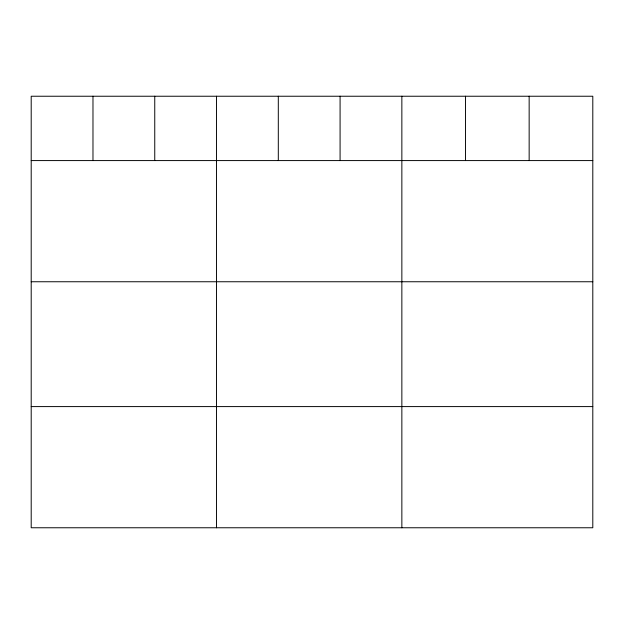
<?xml version="1.0" encoding="UTF-8"?>
<svg xmlns="http://www.w3.org/2000/svg" width="624" height="624" viewBox="0 0 624 624"><rect width="100%" height="100%" fill="white"/><g stroke="black" fill="none" stroke-linecap="round" stroke-linejoin="round"><path stroke-width="0.94" d="M592.8 160.579L592.8 527.764L31.2 527.764L31.2 96.236L592.8 96.236L592.8 160.579L31.2 160.579M31.2 281.752L592.8 281.752M31.2 406.591L592.8 406.591M529.152 96.236L529.152 160.579M465.504 96.236L465.504 160.579M401.856 96.236L401.856 527.764M340.08 96.236L340.08 160.579M278.304 96.236L278.304 160.579M216.528 96.236L216.528 527.764M154.752 96.236L154.752 160.579M92.976 96.236L92.976 160.579"/></g></svg>
